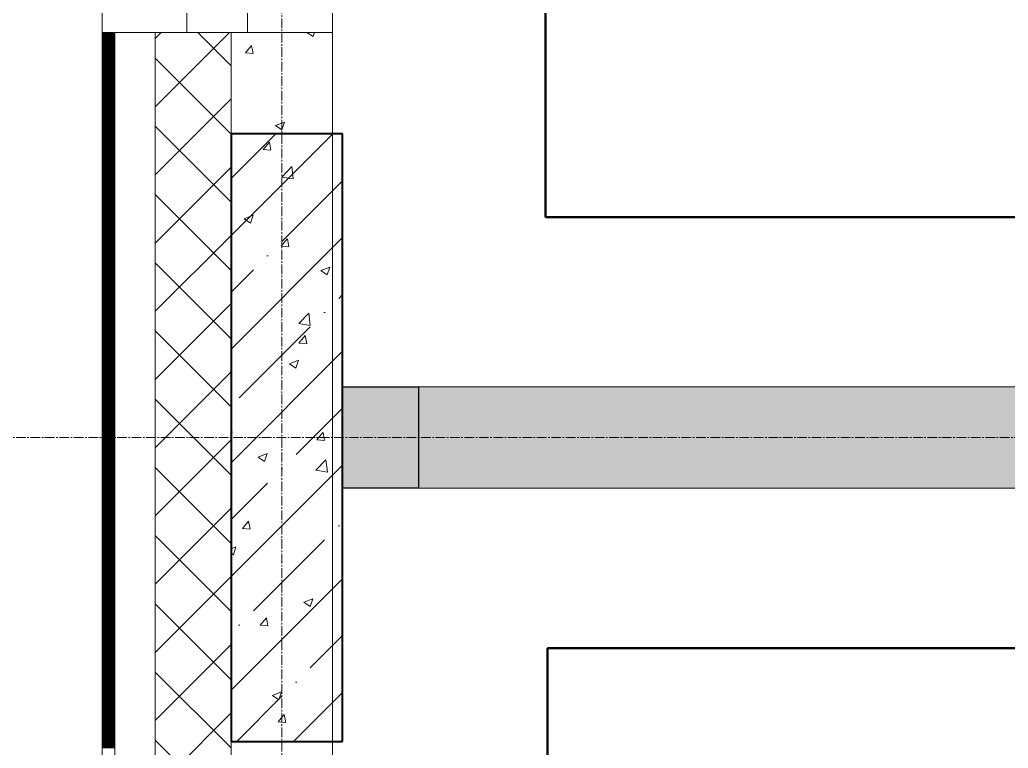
# Model space of a CAD drawing. Header units: millimetres. Extents: x -7155 to 483283, y -227682 to 148426.
# Drawn here: x -518 to 1435, y 44686 to 46125 of the extents above; entities that cross this region are included whole.
import ezdxf

# ---------------------------------------------------------------- set-up
doc = ezdxf.new("R2010")
doc.units = ezdxf.units.MM
doc.linetypes.add('CENTER2', pattern=[28.575, 19.05, -3.175, 3.175, -3.175])
doc.linetypes.add('HIDDEN2', pattern=[4.7625, 3.175, -1.5875])
for name, color, linetype, lineweight in [('A-Wall_Материал_Газоблок_Контур', 250, 'Continuous', 0), ('АР_Колонны', 70, 'Continuous', 30), ('АР_Окна', 4, 'Continuous', 5), ('АР_Стены ЖБ', 7, 'Continuous', 30), ('АР_Стены ПЕНОблок', 52, 'Continuous', 20), ('АР_Тонкая', 254, 'Continuous', 5), ('АР_Утеплитель', 31, 'Continuous', 0), ('АР_Штриховка', 8, 'Continuous', 0)]:
    doc.layers.add(name, color=color, linetype=linetype, lineweight=lineweight)
doc.layers.add('АР_Оси_РД_100', color=7, linetype='Continuous', lineweight=0, true_color=0x525252)
doc.layers.add('РД_Оси_100', color=7, linetype='Continuous', lineweight=0, true_color=0x525252)

# ---------------------------------------------------------------- blocks, each defined once
blk = doc.blocks.new('СОШ_2200_АР_ОСИ_М100_28.05.24')
at = {"layer": 'АР_Оси_РД_100', "linetype": 'CENTER2'}
for p, q in [((0, -6155), (0, 139938.679)), ((29555, 45300), (-5954.958, 45300))]:
    blk.add_line(p, q, dxfattribs=at)

msp = doc.modelspace()

# ---------------------------------------------------------------- hatches: boundary and pattern name
at = {"layer": 'АР_Штриховка', "linetype": 'Continuous', "lineweight": 5, "true_color": 0x000000}
h = msp.add_hatch(dxfattribs=at)
h.set_pattern_fill('ANSI35', color=18, scale=25, style=0)
h.paths.add_polyline_path([(-100, 44700), (120, 44700), (120, 45900), (-100, 45900)], flags=0)
at = {"layer": 'АР_Штриховка', "linetype": 'Continuous', "lineweight": 0, "true_color": 0x000000}
h = msp.add_hatch(dxfattribs=at)
h.set_pattern_fill('AR-CONC', color=18, angle=45, style=0)
h.paths.add_polyline_path([(120, 45400), (120, 45200), (7690, 45200), (7690, 45400)], flags=0)

# ---------------------------------------------------------------- linework, layer by layer
at = {"color": 18, "linetype": 'Continuous', "true_color": 0x000000}
for p, q in [((120, 45200), (120, 45400)), ((120, 45400), (270, 45400)), ((270, 45400), (270, 45200)), ((270, 45200), (120, 45200))]:
    msp.add_line(p, q, dxfattribs=at)
at = {"color": 1, "lineweight": 50}
for points in [[(521, 45735), (7189, 45735), (7189, 63306), (521, 63306)], [(7340, 36400), (525, 36400), (525, 44884), (7340, 44884)]]:
    msp.add_lwpolyline(points, close=True, dxfattribs=at)
at = {"color": 18, "linetype": 'Continuous', "true_color": 0x000000}
msp.add_solid([(120, 45200), (120, 45400), (195, 45300), (270, 45400)], dxfattribs=at)
at = {"layer": 'A-Wall_Материал_Газоблок_Контур', "color": 18, "linetype": 'Continuous', "lineweight": 0, "true_color": 0x000000}
for p, q in [((-355, 49400), (-355, 46100)), ((100, 46100), (100, 49400))]:
    msp.add_line(p, q, dxfattribs=at)
at = {"layer": 'АР_Колонны', "color": 18, "linetype": 'HIDDEN2', "lineweight": 25, "true_color": 0x000000}
for p, q in [((-100, 45900), (120, 45900)), ((-100, 44700), (-100, 45900)), ((120, 45900), (120, 44700)), ((120, 44700), (-100, 44700))]:
    msp.add_line(p, q, dxfattribs=at)
at = {"layer": 'АР_Колонны', "color": 18, "linetype": 'Continuous', "lineweight": 30, "true_color": 0x000000}
for p, q in [((120, 45900), (-100, 45900)), ((-100, 45900), (-100, 44700)), ((120, 44700), (120, 45900)), ((-100, 44700), (120, 44700))]:
    msp.add_line(p, q, dxfattribs=at)
at = {"layer": 'АР_Окна', "color": 18, "linetype": 'Continuous', "lineweight": 5, "true_color": 0x000000}
for p, q in [((-355, 49400), (-355, 46100)), ((100, 49400), (100, 46100))]:
    msp.add_line(p, q, dxfattribs=at)
msp.add_lwpolyline([(-67.5, 46150), (-67.5, 46100), (-187.5, 46100), (-187.5, 46150)], close=True, dxfattribs=at)
at = {"layer": 'АР_Стены ЖБ', "color": 18, "linetype": 'Continuous', "lineweight": 40, "true_color": 0x000000}
for p, q in [((120, 45900), (-100, 45900)), ((-100, 45900), (-100, 44700)), ((120, 44700), (120, 45900)), ((-100, 44700), (120, 44700))]:
    msp.add_line(p, q, dxfattribs=at)
at = {"layer": 'АР_Стены ПЕНОблок', "color": 18, "linetype": 'Continuous', "lineweight": 20, "true_color": 0x000000}
for p, q in [((100, 46100), (-100, 46100)), ((-100, 46100), (-100, 44300)), ((100, 44300), (100, 46100)), ((120, 45400), (120, 45200)), ((7690, 45400), (120, 45400)), ((120, 45200), (7690, 45200))]:
    msp.add_line(p, q, dxfattribs=at)
at = {"layer": 'АР_Тонкая', "color": 18, "linetype": 'Continuous', "lineweight": 5, "true_color": 0x000000}
for p, q in [((-330, 46100), (-355, 46100)), ((-355, 46100), (-355, 44300)), ((-250, 46100), (-330, 46100)), ((-330, 46100), (-330, 44300)), ((-330, 44300), (-330, 46100)), ((-250, 44300), (-250, 46100))]:
    msp.add_line(p, q, dxfattribs=at)
at = {"layer": 'АР_Утеплитель', "color": 18, "linetype": 'Continuous', "lineweight": 0, "true_color": 0x000000}
for p, q in [((-100, 46100), (-250, 46100)), ((-250, 46100), (-250, 44300)), ((-100, 44300), (-100, 46100))]:
    msp.add_line(p, q, dxfattribs=at)
at = {"layer": 'АР_Штриховка', "color": 18, "linetype": 'Continuous', "lineweight": 0, "true_color": 0x000000}
for p, q in [((-355, 46099), (-330, 46099)), ((-355, 46098), (-330, 46098)), ((-355, 46097), (-330, 46097)), ((-355, 46096), (-330, 46096)), ((-355, 46095), (-330, 46095)), ((-355, 46094), (-330, 46094)), ((-355, 46093), (-330, 46093)), ((-250, 46088.1), (-238.1, 46100)), ((-250, 45953.4), (-103.4, 46100)), ((-100, 46034), (-166, 46100)), ((49.7, 46100), (61.7, 46091.9)), ((61.7, 46091.9), (64.4, 46100)), ((-355, 46092), (-330, 46092)), ((-355, 46091), (-330, 46091)), ((-355, 46090), (-330, 46090)), ((-355, 46089), (-330, 46089)), ((-355, 46088), (-330, 46088)), ((-355, 46087), (-330, 46087)), ((-355, 46086), (-330, 46086)), ((-355, 46085), (-330, 46085)), ((-355, 46084), (-330, 46084)), ((-355, 46083), (-330, 46083)), ((-355, 46082), (-330, 46082)), ((-355, 46081), (-330, 46081)), ((-355, 46080), (-330, 46080)), ((-355, 46079), (-330, 46079)), ((-355, 46078), (-330, 46078)), ((-355, 46077), (-330, 46077)), ((-355, 46076), (-330, 46076)), ((-355, 46075), (-330, 46075)), ((-355, 46074), (-330, 46074)), ((-355, 46073), (-330, 46073)), ((-72, 46059.8), (-59.7, 46074.4)), ((-56.7, 46058.5), (-59.6, 46074.4)), ((-355, 46072), (-330, 46072)), ((-355, 46071), (-330, 46071)), ((-355, 46070), (-330, 46070)), ((-355, 46069), (-330, 46069)), ((-355, 46068), (-330, 46068)), ((-355, 46067), (-330, 46067)), ((-355, 46066), (-330, 46066)), ((-355, 46065), (-330, 46065)), ((-355, 46064), (-330, 46064)), ((-355, 46063), (-330, 46063)), ((-355, 46062), (-330, 46062)), ((-355, 46061), (-330, 46061)), ((-355, 46060), (-330, 46060)), ((-355, 46059), (-330, 46059)), ((-355, 46058), (-330, 46058)), ((-355, 46057), (-330, 46057)), ((-355, 46056), (-330, 46056)), ((-355, 46055), (-330, 46055)), ((-355, 46054), (-330, 46054)), ((-72, 46059.8), (-56.8, 46058.5)), ((-355, 46053), (-330, 46053)), ((-355, 46052), (-330, 46052)), ((-355, 46051), (-330, 46051)), ((-355, 46050), (-330, 46050)), ((-355, 46049), (-330, 46049)), ((-355, 46048), (-330, 46048)), ((-355, 46047), (-330, 46047)), ((-355, 46046), (-330, 46046)), ((-355, 46045), (-330, 46045)), ((-355, 46044), (-330, 46044)), ((-355, 46043), (-330, 46043)), ((-355, 46042), (-330, 46042)), ((-355, 46041), (-330, 46041)), ((-355, 46040), (-330, 46040)), ((-355, 46039), (-330, 46039)), ((-355, 46038), (-330, 46038)), ((-355, 46037), (-330, 46037)), ((-355, 46036), (-330, 46036)), ((-355, 46035), (-330, 46035)), ((-355, 46034), (-330, 46034)), ((-100, 45899.3), (-250, 46049.3)), ((-355, 46033), (-330, 46033)), ((-355, 46032), (-330, 46032)), ((-355, 46031), (-330, 46031)), ((-355, 46030), (-330, 46030)), ((-355, 46029), (-330, 46029)), ((-355, 46028), (-330, 46028)), ((-355, 46027), (-330, 46027)), ((-355, 46026), (-330, 46026)), ((-355, 46025), (-330, 46025)), ((-355, 46024), (-330, 46024)), ((-355, 46023), (-330, 46023)), ((-355, 46022), (-330, 46022)), ((-355, 46021), (-330, 46021)), ((-355, 46020), (-330, 46020)), ((-355, 46019), (-330, 46019)), ((-355, 46018), (-330, 46018)), ((-355, 46017), (-330, 46017)), ((-355, 46016), (-330, 46016)), ((-355, 46015), (-330, 46015)), ((-355, 46014), (-330, 46014)), ((-355, 46013), (-330, 46013)), ((-355, 46012), (-330, 46012)), ((-355, 46011), (-330, 46011)), ((-355, 46010), (-330, 46010)), ((-355, 46009), (-330, 46009)), ((-355, 46008), (-330, 46008)), ((-355, 46007), (-330, 46007)), ((-355, 46006), (-330, 46006)), ((-355, 46005), (-330, 46005)), ((-355, 46004), (-330, 46004)), ((-355, 46003), (-330, 46003)), ((-355, 46002), (-330, 46002)), ((-355, 46001), (-330, 46001)), ((-355, 46000), (-330, 46000)), ((-355, 45999), (-330, 45999)), ((-355, 45998), (-330, 45998)), ((-355, 45997), (-330, 45997)), ((-355, 45996), (-330, 45996)), ((-355, 45995), (-330, 45995)), ((-355, 45994), (-330, 45994)), ((-355, 45993), (-330, 45993)), ((-355, 45992), (-330, 45992)), ((-355, 45991), (-330, 45991)), ((-355, 45990), (-330, 45990)), ((-355, 45989), (-330, 45989)), ((-355, 45988), (-330, 45988)), ((-355, 45987), (-330, 45987)), ((-355, 45986), (-330, 45986)), ((-355, 45985), (-330, 45985)), ((-355, 45984), (-330, 45984)), ((-355, 45983), (-330, 45983)), ((-355, 45982), (-330, 45982)), ((-355, 45981), (-330, 45981)), ((-355, 45980), (-330, 45980)), ((-355, 45979), (-330, 45979)), ((-355, 45978), (-330, 45978)), ((-355, 45977), (-330, 45977)), ((-355, 45976), (-330, 45976)), ((-355, 45975), (-330, 45975)), ((-355, 45974), (-330, 45974)), ((-355, 45973), (-330, 45973)), ((-355, 45972), (-330, 45972)), ((-355, 45971), (-330, 45971)), ((-355, 45970), (-330, 45970)), ((-355, 45969), (-330, 45969)), ((-355, 45968), (-330, 45968)), ((-355, 45967), (-330, 45967)), ((-355, 45966), (-330, 45966)), ((-355, 45965), (-330, 45965)), ((-355, 45964), (-330, 45964)), ((-355, 45963), (-330, 45963)), ((-355, 45962), (-330, 45962)), ((-355, 45961), (-330, 45961)), ((-355, 45960), (-330, 45960)), ((-355, 45959), (-330, 45959)), ((-355, 45958), (-330, 45958)), ((-355, 45957), (-330, 45957)), ((-355, 45956), (-330, 45956)), ((-250, 45818.7), (-100, 45968.7)), ((-355, 45955), (-330, 45955)), ((-355, 45954), (-330, 45954)), ((-355, 45953), (-330, 45953)), ((-355, 45952), (-330, 45952)), ((-355, 45951), (-330, 45951)), ((-355, 45950), (-330, 45950)), ((-355, 45949), (-330, 45949)), ((-355, 45948), (-330, 45948)), ((-355, 45947), (-330, 45947)), ((-355, 45946), (-330, 45946)), ((-355, 45945), (-330, 45945)), ((-355, 45944), (-330, 45944)), ((-355, 45943), (-330, 45943)), ((-355, 45942), (-330, 45942)), ((-355, 45941), (-330, 45941)), ((-355, 45940), (-330, 45940)), ((-355, 45939), (-330, 45939)), ((-355, 45938), (-330, 45938)), ((-355, 45937), (-330, 45937)), ((-355, 45936), (-330, 45936)), ((-355, 45935), (-330, 45935)), ((-355, 45934), (-330, 45934)), ((-355, 45933), (-330, 45933)), ((-355, 45932), (-330, 45932)), ((-355, 45931), (-330, 45931)), ((-355, 45930), (-330, 45930)), ((-355, 45929), (-330, 45929)), ((-355, 45928), (-330, 45928)), ((-355, 45927), (-330, 45927)), ((-355, 45926), (-330, 45926)), ((-355, 45925), (-330, 45925)), ((-355, 45924), (-330, 45924)), ((-355, 45923), (-330, 45923)), ((-355, 45922), (-330, 45922)), ((-355, 45921), (-330, 45921)), ((-355, 45920), (-330, 45920)), ((-355, 45919), (-330, 45919)), ((-355, 45918), (-330, 45918)), ((-355, 45917), (-330, 45917)), ((-12.8, 45916.3), (5, 45923.1)), ((-0.1, 45907.7), (5, 45923.1)), ((-355, 45916), (-330, 45916)), ((-355, 45915), (-330, 45915)), ((-355, 45914), (-330, 45914)), ((-355, 45913), (-330, 45913)), ((-355, 45912), (-330, 45912)), ((-355, 45911), (-330, 45911)), ((-355, 45910), (-330, 45910)), ((-355, 45909), (-330, 45909)), ((-355, 45908), (-330, 45908)), ((-355, 45907), (-330, 45907)), ((-355, 45906), (-330, 45906)), ((-355, 45905), (-330, 45905)), ((-355, 45904), (-330, 45904)), ((-355, 45903), (-330, 45903)), ((-355, 45902), (-330, 45902)), ((-355, 45901), (-330, 45901)), ((-355, 45900), (-330, 45900)), ((-355, 45899), (-330, 45899)), ((-355, 45898), (-330, 45898)), ((-100, 45764.6), (-250, 45914.6)), ((-12.8, 45916.3), (-0.1, 45907.7)), ((-355, 45897), (-330, 45897)), ((-355, 45896), (-330, 45896)), ((-355, 45895), (-330, 45895)), ((-355, 45894), (-330, 45894)), ((-355, 45893), (-330, 45893)), ((-355, 45892), (-330, 45892)), ((-355, 45891), (-330, 45891)), ((-355, 45890), (-330, 45890)), ((-355, 45889), (-330, 45889)), ((-355, 45888), (-330, 45888)), ((-355, 45887), (-330, 45887)), ((-355, 45886), (-330, 45886)), ((-355, 45885), (-330, 45885)), ((-355, 45884), (-330, 45884)), ((-355, 45883), (-330, 45883)), ((-355, 45882), (-330, 45882)), ((-355, 45881), (-330, 45881)), ((-355, 45880), (-330, 45880)), ((-355, 45879), (-330, 45879)), ((-355, 45878), (-330, 45878)), ((-36.7, 45868.7), (-24.5, 45883.3)), ((-21.4, 45867.4), (-24.4, 45883.3)), ((-355, 45877), (-330, 45877)), ((-355, 45876), (-330, 45876)), ((-355, 45875), (-330, 45875)), ((-355, 45874), (-330, 45874)), ((-355, 45873), (-330, 45873)), ((-355, 45872), (-330, 45872)), ((-355, 45871), (-330, 45871)), ((-355, 45870), (-330, 45870)), ((-355, 45869), (-330, 45869)), ((-355, 45868), (-330, 45868)), ((-355, 45867), (-330, 45867)), ((-355, 45866), (-330, 45866)), ((-355, 45865), (-330, 45865)), ((-355, 45864), (-330, 45864)), ((-355, 45863), (-330, 45863)), ((-355, 45862), (-330, 45862)), ((-355, 45861), (-330, 45861)), ((-355, 45860), (-330, 45860)), ((-355, 45859), (-330, 45859)), ((-36.7, 45868.7), (-21.5, 45867.4)), ((-355, 45858), (-330, 45858)), ((-355, 45857), (-330, 45857)), ((-355, 45856), (-330, 45856)), ((-355, 45855), (-330, 45855)), ((-355, 45854), (-330, 45854)), ((-355, 45853), (-330, 45853)), ((-355, 45852), (-330, 45852)), ((-355, 45851), (-330, 45851)), ((-355, 45850), (-330, 45850)), ((-355, 45849), (-330, 45849)), ((-355, 45848), (-330, 45848)), ((-355, 45847), (-330, 45847)), ((-355, 45846), (-330, 45846)), ((-355, 45845), (-330, 45845)), ((-355, 45844), (-330, 45844)), ((-355, 45843), (-330, 45843)), ((-355, 45842), (-330, 45842)), ((-355, 45841), (-330, 45841)), ((-355, 45840), (-330, 45840)), ((-355, 45839), (-330, 45839)), ((-355, 45838), (-330, 45838)), ((-355, 45837), (-330, 45837)), ((-355, 45836), (-330, 45836)), ((-355, 45835), (-330, 45835)), ((-355, 45834), (-330, 45834)), ((-355, 45833), (-330, 45833)), ((-355, 45832), (-330, 45832)), ((-355, 45831), (-330, 45831)), ((-355, 45830), (-330, 45830)), ((-355, 45829), (-330, 45829)), ((-355, 45828), (-330, 45828)), ((-355, 45827), (-330, 45827)), ((-355, 45826), (-330, 45826)), ((-355, 45825), (-330, 45825)), ((-355, 45824), (-330, 45824)), ((-355, 45823), (-330, 45823)), ((-355, 45822), (-330, 45822)), ((-355, 45821), (-330, 45821)), ((-355, 45820), (-330, 45820)), ((-355, 45819), (-330, 45819)), ((-250, 45684), (-100, 45834)), ((-0.1, 45814.4), (19.7, 45835)), ((22.5, 45810.9), (19.7, 45835)), ((-355, 45818), (-330, 45818)), ((-355, 45817), (-330, 45817)), ((-355, 45816), (-330, 45816)), ((-355, 45815), (-330, 45815)), ((-355, 45814), (-330, 45814)), ((-355, 45813), (-330, 45813)), ((-355, 45812), (-330, 45812)), ((-355, 45811), (-330, 45811)), ((-355, 45810), (-330, 45810)), ((-355, 45809), (-330, 45809)), ((-355, 45808), (-330, 45808)), ((-355, 45807), (-330, 45807)), ((-355, 45806), (-330, 45806)), ((-355, 45805), (-330, 45805)), ((-355, 45804), (-330, 45804)), ((-355, 45803), (-330, 45803)), ((-355, 45802), (-330, 45802)), ((-355, 45801), (-330, 45801)), ((-355, 45800), (-330, 45800)), ((-0.1, 45814.3), (22.5, 45810.8)), ((-355, 45799), (-330, 45799)), ((-355, 45798), (-330, 45798)), ((-355, 45797), (-330, 45797)), ((-355, 45796), (-330, 45796)), ((-355, 45795), (-330, 45795)), ((-355, 45794), (-330, 45794)), ((-355, 45793), (-330, 45793)), ((-355, 45792), (-330, 45792)), ((-355, 45791), (-330, 45791)), ((-355, 45790), (-330, 45790)), ((-355, 45789), (-330, 45789)), ((-355, 45788), (-330, 45788)), ((-355, 45787), (-330, 45787)), ((-355, 45786), (-330, 45786)), ((-355, 45785), (-330, 45785)), ((-355, 45784), (-330, 45784)), ((-355, 45783), (-330, 45783)), ((-355, 45782), (-330, 45782)), ((-355, 45781), (-330, 45781)), ((-355, 45780), (-330, 45780)), ((-355, 45779), (-330, 45779)), ((-355, 45778), (-330, 45778)), ((-355, 45777), (-330, 45777)), ((-355, 45776), (-330, 45776)), ((-355, 45775), (-330, 45775)), ((-355, 45774), (-330, 45774)), ((-355, 45773), (-330, 45773)), ((-355, 45772), (-330, 45772)), ((-355, 45771), (-330, 45771)), ((-355, 45770), (-330, 45770)), ((-355, 45769), (-330, 45769)), ((-355, 45768), (-330, 45768)), ((-355, 45767), (-330, 45767)), ((-355, 45766), (-330, 45766)), ((-355, 45765), (-330, 45765)), ((-355, 45764), (-330, 45764)), ((-355, 45763), (-330, 45763)), ((-355, 45762), (-330, 45762)), ((-355, 45761), (-330, 45761)), ((-100, 45629.9), (-250, 45779.9)), ((-355, 45760), (-330, 45760)), ((-355, 45759), (-330, 45759)), ((-355, 45758), (-330, 45758)), ((-355, 45757), (-330, 45757)), ((-355, 45756), (-330, 45756)), ((-355, 45755), (-330, 45755)), ((-355, 45754), (-330, 45754)), ((-355, 45753), (-330, 45753)), ((-355, 45752), (-330, 45752)), ((-355, 45751), (-330, 45751)), ((-355, 45750), (-330, 45750)), ((-355, 45749), (-330, 45749)), ((-355, 45748), (-330, 45748)), ((-355, 45747), (-330, 45747)), ((-355, 45746), (-330, 45746)), ((-355, 45745), (-330, 45745)), ((-355, 45744), (-330, 45744)), ((-355, 45743), (-330, 45743)), ((-355, 45742), (-330, 45742)), ((-355, 45741), (-330, 45741)), ((-355, 45740), (-330, 45740)), ((-355, 45739), (-330, 45739)), ((-355, 45738), (-330, 45738)), ((-355, 45737), (-330, 45737)), ((-355, 45736), (-330, 45736)), ((-355, 45735), (-330, 45735)), ((-355, 45734), (-330, 45734)), ((-355, 45733), (-330, 45733)), ((-355, 45732), (-330, 45732)), ((-355, 45731), (-330, 45731)), ((-355, 45730), (-330, 45730)), ((-355, 45729), (-330, 45729)), ((-355, 45728), (-330, 45728)), ((-355, 45727), (-330, 45727)), ((-355, 45726), (-330, 45726)), ((-355, 45725), (-330, 45725)), ((-355, 45724), (-330, 45724)), ((-355, 45723), (-330, 45723)), ((-355, 45722), (-330, 45722)), ((-74.6, 45732.1), (-56.8, 45738.9)), ((-74.6, 45732.1), (-62, 45723.6)), ((-61.9, 45723.6), (-56.8, 45738.9)), ((-355, 45721), (-330, 45721)), ((-355, 45720), (-330, 45720)), ((-355, 45719), (-330, 45719)), ((-355, 45718), (-330, 45718)), ((-355, 45717), (-330, 45717)), ((-355, 45716), (-330, 45716)), ((-355, 45715), (-330, 45715)), ((-355, 45714), (-330, 45714)), ((-355, 45713), (-330, 45713)), ((-355, 45712), (-330, 45712)), ((-355, 45711), (-330, 45711)), ((-355, 45710), (-330, 45710)), ((-355, 45709), (-330, 45709)), ((-355, 45708), (-330, 45708)), ((-355, 45707), (-330, 45707)), ((-355, 45706), (-330, 45706)), ((-355, 45705), (-330, 45705)), ((-355, 45704), (-330, 45704)), ((-355, 45703), (-330, 45703)), ((-355, 45702), (-330, 45702)), ((-355, 45701), (-330, 45701)), ((-355, 45700), (-330, 45700)), ((-355, 45699), (-330, 45699)), ((-355, 45698), (-330, 45698)), ((-355, 45697), (-330, 45697)), ((-355, 45696), (-330, 45696)), ((-355, 45695), (-330, 45695)), ((-355, 45694), (-330, 45694)), ((-355, 45693), (-330, 45693)), ((-355, 45692), (-330, 45692)), ((-355, 45691), (-330, 45691)), ((-355, 45690), (-330, 45690)), ((-355, 45689), (-330, 45689)), ((-355, 45688), (-330, 45688)), ((-355, 45687), (-330, 45687)), ((-355, 45686), (-330, 45686)), ((-355, 45685), (-330, 45685)), ((-355, 45684), (-330, 45684)), ((-355, 45683), (-330, 45683)), ((-250, 45549.3), (-100, 45699.3)), ((-1.5, 45677.7), (10.8, 45692.3)), ((13.8, 45676.4), (10.9, 45692.3)), ((-355, 45682), (-330, 45682)), ((-355, 45681), (-330, 45681)), ((-355, 45680), (-330, 45680)), ((-355, 45679), (-330, 45679)), ((-355, 45678), (-330, 45678)), ((-355, 45677), (-330, 45677)), ((-355, 45676), (-330, 45676)), ((-355, 45675), (-330, 45675)), ((-355, 45674), (-330, 45674)), ((-355, 45673), (-330, 45673)), ((-355, 45672), (-330, 45672)), ((-355, 45671), (-330, 45671)), ((-355, 45670), (-330, 45670)), ((-355, 45669), (-330, 45669)), ((-355, 45668), (-330, 45668)), ((-355, 45667), (-330, 45667)), ((-355, 45666), (-330, 45666)), ((-355, 45665), (-330, 45665)), ((-355, 45664), (-330, 45664)), ((-355, 45663), (-330, 45663)), ((-1.5, 45677.7), (13.7, 45676.3)), ((-355, 45662), (-330, 45662)), ((-355, 45661), (-330, 45661)), ((-355, 45660), (-330, 45660)), ((-355, 45659), (-330, 45659)), ((-355, 45658), (-330, 45658)), ((-355, 45657), (-330, 45657)), ((-355, 45656), (-330, 45656)), ((-355, 45655), (-330, 45655)), ((-355, 45654), (-330, 45654)), ((-355, 45653), (-330, 45653)), ((-355, 45652), (-330, 45652)), ((-355, 45651), (-330, 45651)), ((-355, 45650), (-330, 45650)), ((-355, 45649), (-330, 45649)), ((-355, 45648), (-330, 45648)), ((-355, 45647), (-330, 45647)), ((-355, 45646), (-330, 45646)), ((-355, 45645), (-330, 45645)), ((-355, 45644), (-330, 45644)), ((-100, 45495.2), (-250, 45645.2)), ((-355, 45643), (-330, 45643)), ((-355, 45642), (-330, 45642)), ((-355, 45641), (-330, 45641)), ((-355, 45640), (-330, 45640)), ((-355, 45639), (-330, 45639)), ((-355, 45638), (-330, 45638)), ((-355, 45637), (-330, 45637)), ((-355, 45636), (-330, 45636)), ((-355, 45635), (-330, 45635)), ((-355, 45634), (-330, 45634)), ((-355, 45633), (-330, 45633)), ((-355, 45632), (-330, 45632)), ((-355, 45631), (-330, 45631)), ((-355, 45630), (-330, 45630)), ((-355, 45629), (-330, 45629)), ((-355, 45628), (-330, 45628)), ((-355, 45627), (-330, 45627)), ((-355, 45626), (-330, 45626)), ((-355, 45625), (-330, 45625)), ((-355, 45624), (-330, 45624)), ((77, 45629.8), (94.8, 45636.7)), ((77, 45629.8), (89.7, 45621.3)), ((89.7, 45621.3), (94.8, 45636.6)), ((-355, 45623), (-330, 45623)), ((-355, 45622), (-330, 45622)), ((-355, 45621), (-330, 45621)), ((-355, 45620), (-330, 45620)), ((-355, 45619), (-330, 45619)), ((-355, 45618), (-330, 45618)), ((-355, 45617), (-330, 45617)), ((-355, 45616), (-330, 45616)), ((-355, 45615), (-330, 45615)), ((-355, 45614), (-330, 45614)), ((-355, 45613), (-330, 45613)), ((-355, 45612), (-330, 45612)), ((-355, 45611), (-330, 45611)), ((-355, 45610), (-330, 45610)), ((-355, 45609), (-330, 45609)), ((-355, 45608), (-330, 45608)), ((-355, 45607), (-330, 45607)), ((-355, 45606), (-330, 45606)), ((-355, 45605), (-330, 45605)), ((-355, 45604), (-330, 45604)), ((-355, 45603), (-330, 45603)), ((-355, 45602), (-330, 45602)), ((-355, 45601), (-330, 45601)), ((-355, 45600), (-330, 45600)), ((-355, 45599), (-330, 45599)), ((-355, 45598), (-330, 45598)), ((-355, 45597), (-330, 45597)), ((-355, 45596), (-330, 45596)), ((-355, 45595), (-330, 45595)), ((-355, 45594), (-330, 45594)), ((-355, 45593), (-330, 45593)), ((-355, 45592), (-330, 45592)), ((-355, 45591), (-330, 45591)), ((-355, 45590), (-330, 45590)), ((-355, 45589), (-330, 45589)), ((-355, 45588), (-330, 45588)), ((-355, 45587), (-330, 45587)), ((-355, 45586), (-330, 45586)), ((-355, 45585), (-330, 45585)), ((-355, 45584), (-330, 45584)), ((-355, 45583), (-330, 45583)), ((-355, 45582), (-330, 45582)), ((-355, 45581), (-330, 45581)), ((-355, 45580), (-330, 45580)), ((-355, 45579), (-330, 45579)), ((-355, 45578), (-330, 45578)), ((-355, 45577), (-330, 45577)), ((-355, 45576), (-330, 45576)), ((-355, 45575), (-330, 45575)), ((-355, 45574), (-330, 45574)), ((-355, 45573), (-330, 45573)), ((-355, 45572), (-330, 45572)), ((-355, 45571), (-330, 45571)), ((-355, 45570), (-330, 45570)), ((-355, 45569), (-330, 45569)), ((-355, 45568), (-330, 45568)), ((-355, 45567), (-330, 45567)), ((-355, 45566), (-330, 45566)), ((-355, 45565), (-330, 45565)), ((-355, 45564), (-330, 45564)), ((-355, 45563), (-330, 45563)), ((-355, 45562), (-330, 45562)), ((-355, 45561), (-330, 45561)), ((-355, 45560), (-330, 45560)), ((-355, 45559), (-330, 45559)), ((-355, 45558), (-330, 45558)), ((-355, 45557), (-330, 45557)), ((-355, 45556), (-330, 45556)), ((-355, 45555), (-330, 45555)), ((-355, 45554), (-330, 45554)), ((-355, 45553), (-330, 45553)), ((-355, 45552), (-330, 45552)), ((-355, 45551), (-330, 45551)), ((-355, 45550), (-330, 45550)), ((-355, 45549), (-330, 45549)), ((-355, 45548), (-330, 45548)), ((-355, 45547), (-330, 45547)), ((-355, 45546), (-330, 45546)), ((-250, 45414.6), (-100, 45564.6)), ((-355, 45545), (-330, 45545)), ((-355, 45544), (-330, 45544)), ((-355, 45543), (-330, 45543)), ((-355, 45542), (-330, 45542)), ((-355, 45541), (-330, 45541)), ((-355, 45540), (-330, 45540)), ((-355, 45539), (-330, 45539)), ((-355, 45538), (-330, 45538)), ((-355, 45537), (-330, 45537)), ((-355, 45536), (-330, 45536)), ((-355, 45535), (-330, 45535)), ((-355, 45534), (-330, 45534)), ((-355, 45533), (-330, 45533)), ((-355, 45532), (-330, 45532)), ((-355, 45531), (-330, 45531)), ((-355, 45530), (-330, 45530)), ((-355, 45529), (-330, 45529)), ((-355, 45528), (-330, 45528)), ((-355, 45527), (-330, 45527)), ((33.6, 45524.9), (53.4, 45545.5)), ((56.2, 45521.4), (53.4, 45545.5)), ((-355, 45526), (-330, 45526)), ((-355, 45525), (-330, 45525)), ((-355, 45524), (-330, 45524)), ((-355, 45523), (-330, 45523)), ((-355, 45522), (-330, 45522)), ((-355, 45521), (-330, 45521)), ((-355, 45520), (-330, 45520)), ((-355, 45519), (-330, 45519)), ((-355, 45518), (-330, 45518)), ((-355, 45517), (-330, 45517)), ((-355, 45516), (-330, 45516)), ((-355, 45515), (-330, 45515)), ((-355, 45514), (-330, 45514)), ((-355, 45513), (-330, 45513)), ((-355, 45512), (-330, 45512)), ((-355, 45511), (-330, 45511)), ((-355, 45510), (-330, 45510)), ((-355, 45509), (-330, 45509)), ((-355, 45508), (-330, 45508)), ((-355, 45507), (-330, 45507)), ((-100, 45360.5), (-250, 45510.5)), ((33.6, 45524.9), (56.2, 45521.4)), ((-355, 45506), (-330, 45506)), ((-355, 45505), (-330, 45505)), ((-355, 45504), (-330, 45504)), ((-355, 45503), (-330, 45503)), ((-355, 45502), (-330, 45502)), ((-355, 45501), (-330, 45501)), ((-355, 45500), (-330, 45500)), ((-355, 45499), (-330, 45499)), ((-355, 45498), (-330, 45498)), ((-355, 45497), (-330, 45497)), ((-355, 45496), (-330, 45496)), ((-355, 45495), (-330, 45495)), ((-355, 45494), (-330, 45494)), ((-355, 45493), (-330, 45493)), ((-355, 45492), (-330, 45492)), ((-355, 45491), (-330, 45491)), ((-355, 45490), (-330, 45490)), ((-355, 45489), (-330, 45489)), ((-355, 45488), (-330, 45488)), ((33.8, 45486.6), (46, 45501.2)), ((49.1, 45485.3), (46.1, 45501.2)), ((-355, 45487), (-330, 45487)), ((-355, 45486), (-330, 45486)), ((-355, 45485), (-330, 45485)), ((-355, 45484), (-330, 45484)), ((-355, 45483), (-330, 45483)), ((-355, 45482), (-330, 45482)), ((-355, 45481), (-330, 45481)), ((-355, 45480), (-330, 45480)), ((-355, 45479), (-330, 45479)), ((-355, 45478), (-330, 45478)), ((-355, 45477), (-330, 45477)), ((-355, 45476), (-330, 45476)), ((-355, 45475), (-330, 45475)), ((-355, 45474), (-330, 45474)), ((-355, 45473), (-330, 45473)), ((-355, 45472), (-330, 45472)), ((-355, 45471), (-330, 45471)), ((-355, 45470), (-330, 45470)), ((-355, 45469), (-330, 45469)), ((-355, 45468), (-330, 45468)), ((33.8, 45486.6), (49, 45485.3)), ((-355, 45467), (-330, 45467)), ((-355, 45466), (-330, 45466)), ((-355, 45465), (-330, 45465)), ((-355, 45464), (-330, 45464)), ((-355, 45463), (-330, 45463)), ((-355, 45462), (-330, 45462)), ((-355, 45461), (-330, 45461)), ((-355, 45460), (-330, 45460)), ((-355, 45459), (-330, 45459)), ((-355, 45458), (-330, 45458)), ((-355, 45457), (-330, 45457)), ((-355, 45456), (-330, 45456)), ((-355, 45455), (-330, 45455)), ((-355, 45454), (-330, 45454)), ((-355, 45453), (-330, 45453)), ((-355, 45452), (-330, 45452)), ((-355, 45451), (-330, 45451)), ((-355, 45450), (-330, 45450)), ((-355, 45449), (-330, 45449)), ((15.2, 45445.7), (33, 45452.5)), ((27.9, 45437.1), (33, 45452.5)), ((-355, 45448), (-330, 45448)), ((-355, 45447), (-330, 45447)), ((-355, 45446), (-330, 45446)), ((-355, 45445), (-330, 45445)), ((-355, 45444), (-330, 45444)), ((-355, 45443), (-330, 45443)), ((-355, 45442), (-330, 45442)), ((-355, 45441), (-330, 45441)), ((-355, 45440), (-330, 45440)), ((-355, 45439), (-330, 45439)), ((-355, 45438), (-330, 45438)), ((-355, 45437), (-330, 45437)), ((-355, 45436), (-330, 45436)), ((-355, 45435), (-330, 45435)), ((-355, 45434), (-330, 45434)), ((-355, 45433), (-330, 45433)), ((-355, 45432), (-330, 45432)), ((-355, 45431), (-330, 45431)), ((-355, 45430), (-330, 45430)), ((-355, 45429), (-330, 45429)), ((-250, 45279.9), (-100, 45429.9)), ((15.2, 45445.6), (27.9, 45437.1)), ((-355, 45428), (-330, 45428)), ((-355, 45427), (-330, 45427)), ((-355, 45426), (-330, 45426)), ((-355, 45425), (-330, 45425)), ((-355, 45424), (-330, 45424)), ((-355, 45423), (-330, 45423)), ((-355, 45422), (-330, 45422)), ((-355, 45421), (-330, 45421)), ((-355, 45420), (-330, 45420)), ((-355, 45419), (-330, 45419)), ((-355, 45418), (-330, 45418)), ((-355, 45417), (-330, 45417)), ((-355, 45416), (-330, 45416)), ((-355, 45415), (-330, 45415)), ((-355, 45414), (-330, 45414)), ((-355, 45413), (-330, 45413)), ((-355, 45412), (-330, 45412)), ((-355, 45411), (-330, 45411)), ((-355, 45410), (-330, 45410)), ((-355, 45409), (-330, 45409)), ((-355, 45408), (-330, 45408)), ((-355, 45407), (-330, 45407)), ((-355, 45406), (-330, 45406)), ((-355, 45405), (-330, 45405)), ((-355, 45404), (-330, 45404)), ((-355, 45403), (-330, 45403)), ((-355, 45402), (-330, 45402)), ((-355, 45401), (-330, 45401)), ((-355, 45400), (-330, 45400)), ((-355, 45399), (-330, 45399)), ((-355, 45398), (-330, 45398)), ((-355, 45397), (-330, 45397)), ((-355, 45396), (-330, 45396)), ((-355, 45395), (-330, 45395)), ((-355, 45394), (-330, 45394)), ((-355, 45393), (-330, 45393)), ((-355, 45392), (-330, 45392)), ((-355, 45391), (-330, 45391)), ((-355, 45390), (-330, 45390)), ((-355, 45389), (-330, 45389)), ((-355, 45388), (-330, 45388)), ((-355, 45387), (-330, 45387)), ((-355, 45386), (-330, 45386)), ((-355, 45385), (-330, 45385)), ((-355, 45384), (-330, 45384)), ((-355, 45383), (-330, 45383)), ((-355, 45382), (-330, 45382)), ((-355, 45381), (-330, 45381)), ((-355, 45380), (-330, 45380)), ((-355, 45379), (-330, 45379)), ((-355, 45378), (-330, 45378)), ((-355, 45377), (-330, 45377)), ((-355, 45376), (-330, 45376)), ((-355, 45375), (-330, 45375)), ((-355, 45374), (-330, 45374)), ((-355, 45373), (-330, 45373)), ((-355, 45372), (-330, 45372)), ((-355, 45371), (-330, 45371)), ((-355, 45370), (-330, 45370)), ((-100, 45225.8), (-250, 45375.8)), ((-355, 45369), (-330, 45369)), ((-355, 45368), (-330, 45368)), ((-355, 45367), (-330, 45367)), ((-355, 45366), (-330, 45366)), ((-355, 45365), (-330, 45365)), ((-355, 45364), (-330, 45364)), ((-355, 45363), (-330, 45363)), ((-355, 45362), (-330, 45362)), ((-355, 45361), (-330, 45361)), ((-355, 45360), (-330, 45360)), ((-355, 45359), (-330, 45359)), ((-355, 45358), (-330, 45358)), ((-355, 45357), (-330, 45357)), ((-355, 45356), (-330, 45356)), ((-355, 45355), (-330, 45355)), ((-355, 45354), (-330, 45354)), ((-355, 45353), (-330, 45353)), ((-355, 45352), (-330, 45352)), ((-355, 45351), (-330, 45351)), ((-355, 45350), (-330, 45350)), ((-355, 45349), (-330, 45349)), ((-355, 45348), (-330, 45348)), ((-355, 45347), (-330, 45347)), ((-355, 45346), (-330, 45346)), ((-355, 45345), (-330, 45345)), ((-355, 45344), (-330, 45344)), ((-355, 45343), (-330, 45343)), ((-355, 45342), (-330, 45342)), ((-355, 45341), (-330, 45341)), ((-355, 45340), (-330, 45340)), ((-355, 45339), (-330, 45339)), ((-355, 45338), (-330, 45338)), ((-355, 45337), (-330, 45337)), ((-355, 45336), (-330, 45336)), ((-355, 45335), (-330, 45335)), ((-355, 45334), (-330, 45334)), ((-355, 45333), (-330, 45333)), ((-355, 45332), (-330, 45332)), ((-355, 45331), (-330, 45331)), ((-355, 45330), (-330, 45330)), ((-355, 45329), (-330, 45329)), ((-355, 45328), (-330, 45328)), ((-355, 45327), (-330, 45327)), ((-355, 45326), (-330, 45326)), ((-355, 45325), (-330, 45325)), ((-355, 45324), (-330, 45324)), ((-355, 45323), (-330, 45323)), ((-355, 45322), (-330, 45322)), ((-355, 45321), (-330, 45321)), ((-355, 45320), (-330, 45320)), ((-355, 45319), (-330, 45319)), ((-355, 45318), (-330, 45318)), ((-355, 45317), (-330, 45317)), ((-355, 45316), (-330, 45316)), ((-355, 45315), (-330, 45315)), ((-355, 45314), (-330, 45314)), ((-355, 45313), (-330, 45313)), ((-355, 45312), (-330, 45312)), ((-97.9, 45310.2), (-100, 45321.7)), ((-355, 45311), (-330, 45311)), ((-355, 45310), (-330, 45310)), ((-355, 45309), (-330, 45309)), ((-355, 45308), (-330, 45308)), ((-355, 45307), (-330, 45307)), ((-355, 45306), (-330, 45306)), ((-355, 45305), (-330, 45305)), ((-355, 45304), (-330, 45304)), ((-355, 45303), (-330, 45303)), ((-355, 45302), (-330, 45302)), ((-355, 45301), (-330, 45301)), ((-355, 45300), (-330, 45300)), ((-355, 45299), (-330, 45299)), ((-355, 45298), (-330, 45298)), ((-355, 45297), (-330, 45297)), ((-355, 45296), (-330, 45296)), ((-355, 45295), (-330, 45295)), ((-355, 45294), (-330, 45294)), ((-355, 45293), (-330, 45293)), ((-355, 45292), (-330, 45292)), ((-250, 45145.2), (-100, 45295.2)), ((-100, 45310.3), (-98, 45310.2)), ((69, 45295.6), (81.3, 45310.2)), ((69, 45295.6), (84.2, 45294.2)), ((84.3, 45294.3), (81.4, 45310.2)), ((-355, 45291), (-330, 45291)), ((-355, 45290), (-330, 45290)), ((-355, 45289), (-330, 45289)), ((-355, 45288), (-330, 45288)), ((-355, 45287), (-330, 45287)), ((-355, 45286), (-330, 45286)), ((-355, 45285), (-330, 45285)), ((-355, 45284), (-330, 45284)), ((-355, 45283), (-330, 45283)), ((-355, 45282), (-330, 45282)), ((-355, 45281), (-330, 45281)), ((-355, 45280), (-330, 45280)), ((-355, 45279), (-330, 45279)), ((-355, 45278), (-330, 45278)), ((-355, 45277), (-330, 45277)), ((-355, 45276), (-330, 45276)), ((-355, 45275), (-330, 45275)), ((-355, 45274), (-330, 45274)), ((-355, 45273), (-330, 45273)), ((-355, 45272), (-330, 45272)), ((-355, 45271), (-330, 45271)), ((-355, 45270), (-330, 45270)), ((-355, 45269), (-330, 45269)), ((-355, 45268), (-330, 45268)), ((-355, 45267), (-330, 45267)), ((-355, 45266), (-330, 45266)), ((-355, 45265), (-330, 45265)), ((-355, 45264), (-330, 45264)), ((-355, 45263), (-330, 45263)), ((-355, 45262), (-330, 45262)), ((-355, 45261), (-330, 45261)), ((-355, 45260), (-330, 45260)), ((-355, 45259), (-330, 45259)), ((-355, 45258), (-330, 45258)), ((-355, 45257), (-330, 45257)), ((-355, 45256), (-330, 45256)), ((-355, 45255), (-330, 45255)), ((-355, 45254), (-330, 45254)), ((-355, 45253), (-330, 45253)), ((-46.6, 45261.5), (-28.8, 45268.3)), ((-46.6, 45261.4), (-33.9, 45252.9)), ((-33.9, 45252.9), (-28.8, 45268.3)), ((67.3, 45235.4), (87.1, 45256.1)), ((89.9, 45231.9), (87.1, 45256.1)), ((-355, 45252), (-330, 45252)), ((-355, 45251), (-330, 45251)), ((-355, 45250), (-330, 45250)), ((-355, 45249), (-330, 45249)), ((-355, 45248), (-330, 45248)), ((-355, 45247), (-330, 45247)), ((-355, 45246), (-330, 45246)), ((-355, 45245), (-330, 45245)), ((-355, 45244), (-330, 45244)), ((-355, 45243), (-330, 45243)), ((-355, 45242), (-330, 45242)), ((-355, 45241), (-330, 45241)), ((-355, 45240), (-330, 45240)), ((-355, 45239), (-330, 45239)), ((-355, 45238), (-330, 45238)), ((-355, 45237), (-330, 45237)), ((-355, 45236), (-330, 45236)), ((-355, 45235), (-330, 45235)), ((-355, 45234), (-330, 45234)), ((-100, 45091.1), (-250, 45241.1)), ((67.3, 45235.4), (89.9, 45231.9)), ((-355, 45233), (-330, 45233)), ((-355, 45232), (-330, 45232)), ((-355, 45231), (-330, 45231)), ((-355, 45230), (-330, 45230)), ((-355, 45229), (-330, 45229)), ((-355, 45228), (-330, 45228)), ((-355, 45227), (-330, 45227)), ((-355, 45226), (-330, 45226)), ((-355, 45225), (-330, 45225)), ((-355, 45224), (-330, 45224)), ((-355, 45223), (-330, 45223)), ((-355, 45222), (-330, 45222)), ((-355, 45221), (-330, 45221)), ((-355, 45220), (-330, 45220)), ((-355, 45219), (-330, 45219)), ((-355, 45218), (-330, 45218)), ((-355, 45217), (-330, 45217)), ((-355, 45216), (-330, 45216)), ((-355, 45215), (-330, 45215)), ((-355, 45214), (-330, 45214)), ((-355, 45213), (-330, 45213)), ((-355, 45212), (-330, 45212)), ((-355, 45211), (-330, 45211)), ((-355, 45210), (-330, 45210)), ((-355, 45209), (-330, 45209)), ((-355, 45208), (-330, 45208)), ((-355, 45207), (-330, 45207)), ((-355, 45206), (-330, 45206)), ((-355, 45205), (-330, 45205)), ((-355, 45204), (-330, 45204)), ((-355, 45203), (-330, 45203)), ((-355, 45202), (-330, 45202)), ((-355, 45201), (-330, 45201)), ((-355, 45200), (-330, 45200)), ((-355, 45199), (-330, 45199)), ((-355, 45198), (-330, 45198)), ((-355, 45197), (-330, 45197)), ((-355, 45196), (-330, 45196)), ((-355, 45195), (-330, 45195)), ((-355, 45194), (-330, 45194)), ((-355, 45193), (-330, 45193)), ((-355, 45192), (-330, 45192)), ((-355, 45191), (-330, 45191)), ((-355, 45190), (-330, 45190)), ((-355, 45189), (-330, 45189)), ((-355, 45188), (-330, 45188)), ((-355, 45187), (-330, 45187)), ((-355, 45186), (-330, 45186)), ((-355, 45185), (-330, 45185)), ((-355, 45184), (-330, 45184)), ((-355, 45183), (-330, 45183)), ((-355, 45182), (-330, 45182)), ((-355, 45181), (-330, 45181)), ((-355, 45180), (-330, 45180)), ((-355, 45179), (-330, 45179)), ((-355, 45178), (-330, 45178)), ((-355, 45177), (-330, 45177)), ((-355, 45176), (-330, 45176)), ((-355, 45175), (-330, 45175)), ((-355, 45174), (-330, 45174)), ((-355, 45173), (-330, 45173)), ((-355, 45172), (-330, 45172)), ((-355, 45171), (-330, 45171)), ((-355, 45170), (-330, 45170)), ((-355, 45169), (-330, 45169)), ((-355, 45168), (-330, 45168)), ((-355, 45167), (-330, 45167)), ((-355, 45166), (-330, 45166)), ((-355, 45165), (-330, 45165)), ((-355, 45164), (-330, 45164)), ((-355, 45163), (-330, 45163)), ((-355, 45162), (-330, 45162)), ((-355, 45161), (-330, 45161)), ((-355, 45160), (-330, 45160)), ((-355, 45159), (-330, 45159)), ((-355, 45158), (-330, 45158)), ((-355, 45157), (-330, 45157)), ((-355, 45156), (-330, 45156)), ((-250, 45010.5), (-100, 45160.5)), ((-355, 45155), (-330, 45155)), ((-355, 45154), (-330, 45154)), ((-355, 45153), (-330, 45153)), ((-355, 45152), (-330, 45152)), ((-355, 45151), (-330, 45151)), ((-355, 45150), (-330, 45150)), ((-355, 45149), (-330, 45149)), ((-355, 45148), (-330, 45148)), ((-355, 45147), (-330, 45147)), ((-355, 45146), (-330, 45146)), ((-355, 45145), (-330, 45145)), ((-355, 45144), (-330, 45144)), ((-355, 45143), (-330, 45143)), ((-355, 45142), (-330, 45142)), ((-355, 45141), (-330, 45141)), ((-355, 45140), (-330, 45140)), ((-355, 45139), (-330, 45139)), ((-355, 45138), (-330, 45138)), ((-355, 45137), (-330, 45137)), ((-355, 45136), (-330, 45136)), ((-355, 45135), (-330, 45135)), ((-355, 45134), (-330, 45134)), ((-355, 45133), (-330, 45133)), ((-355, 45132), (-330, 45132)), ((-355, 45131), (-330, 45131)), ((-355, 45130), (-330, 45130)), ((-355, 45129), (-330, 45129)), ((-355, 45128), (-330, 45128)), ((-355, 45127), (-330, 45127)), ((-355, 45126), (-330, 45126)), ((-355, 45125), (-330, 45125)), ((-355, 45124), (-330, 45124)), ((-355, 45123), (-330, 45123)), ((-355, 45122), (-330, 45122)), ((-355, 45121), (-330, 45121)), ((-355, 45120), (-330, 45120)), ((-355, 45119), (-330, 45119)), ((-355, 45118), (-330, 45118)), ((-355, 45117), (-330, 45117)), ((-77.9, 45120.4), (-65.7, 45135)), ((-77.9, 45120.4), (-62.7, 45119.1)), ((-62.6, 45119.1), (-65.6, 45135.1)), ((-355, 45116), (-330, 45116)), ((-355, 45115), (-330, 45115)), ((-355, 45114), (-330, 45114)), ((-355, 45113), (-330, 45113)), ((-355, 45112), (-330, 45112)), ((-355, 45111), (-330, 45111)), ((-355, 45110), (-330, 45110)), ((-355, 45109), (-330, 45109)), ((-355, 45108), (-330, 45108)), ((-355, 45107), (-330, 45107)), ((-355, 45106), (-330, 45106)), ((-355, 45105), (-330, 45105)), ((-355, 45104), (-330, 45104)), ((-355, 45103), (-330, 45103)), ((-355, 45102), (-330, 45102)), ((-355, 45101), (-330, 45101)), ((-355, 45100), (-330, 45100)), ((-355, 45099), (-330, 45099)), ((-355, 45098), (-330, 45098)), ((-355, 45097), (-330, 45097)), ((-100, 44956.4), (-250, 45106.4)), ((-355, 45096), (-330, 45096)), ((-355, 45095), (-330, 45095)), ((-355, 45094), (-330, 45094)), ((-355, 45093), (-330, 45093)), ((-355, 45092), (-330, 45092)), ((-355, 45091), (-330, 45091)), ((-355, 45090), (-330, 45090)), ((-355, 45089), (-330, 45089)), ((-355, 45088), (-330, 45088)), ((-355, 45087), (-330, 45087)), ((-355, 45086), (-330, 45086)), ((-355, 45085), (-330, 45085)), ((-355, 45084), (-330, 45084)), ((-355, 45083), (-330, 45083)), ((-355, 45082), (-330, 45082)), ((-355, 45081), (-330, 45081)), ((-355, 45080), (-330, 45080)), ((-355, 45079), (-330, 45079)), ((-355, 45078), (-330, 45078)), ((-100, 45080.5), (-90.6, 45084.1)), ((-95.7, 45068.7), (-90.6, 45084.1)), ((-355, 45077), (-330, 45077)), ((-355, 45076), (-330, 45076)), ((-355, 45075), (-330, 45075)), ((-355, 45074), (-330, 45074)), ((-355, 45073), (-330, 45073)), ((-355, 45072), (-330, 45072)), ((-355, 45071), (-330, 45071)), ((-355, 45070), (-330, 45070)), ((-355, 45069), (-330, 45069)), ((-355, 45068), (-330, 45068)), ((-355, 45067), (-330, 45067)), ((-355, 45066), (-330, 45066)), ((-355, 45065), (-330, 45065)), ((-355, 45064), (-330, 45064)), ((-355, 45063), (-330, 45063)), ((-355, 45062), (-330, 45062)), ((-355, 45061), (-330, 45061)), ((-355, 45060), (-330, 45060)), ((-355, 45059), (-330, 45059)), ((-355, 45058), (-330, 45058)), ((-100, 45071.6), (-95.7, 45068.7)), ((-355, 45057), (-330, 45057)), ((-355, 45056), (-330, 45056)), ((-355, 45055), (-330, 45055)), ((-355, 45054), (-330, 45054)), ((-355, 45053), (-330, 45053)), ((-355, 45052), (-330, 45052)), ((-355, 45051), (-330, 45051)), ((-355, 45050), (-330, 45050)), ((-355, 45049), (-330, 45049)), ((-355, 45048), (-330, 45048)), ((-355, 45047), (-330, 45047)), ((-355, 45046), (-330, 45046)), ((-355, 45045), (-330, 45045)), ((-355, 45044), (-330, 45044)), ((-355, 45043), (-330, 45043)), ((-355, 45042), (-330, 45042)), ((-355, 45041), (-330, 45041)), ((-355, 45040), (-330, 45040)), ((-355, 45039), (-330, 45039)), ((-355, 45038), (-330, 45038)), ((-355, 45037), (-330, 45037)), ((-355, 45036), (-330, 45036)), ((-355, 45035), (-330, 45035)), ((-355, 45034), (-330, 45034)), ((-355, 45033), (-330, 45033)), ((-355, 45032), (-330, 45032)), ((-355, 45031), (-330, 45031)), ((-355, 45030), (-330, 45030)), ((-355, 45029), (-330, 45029)), ((-355, 45028), (-330, 45028)), ((-355, 45027), (-330, 45027)), ((-355, 45026), (-330, 45026)), ((-355, 45025), (-330, 45025)), ((-355, 45024), (-330, 45024)), ((-355, 45023), (-330, 45023)), ((-355, 45022), (-330, 45022)), ((-355, 45021), (-330, 45021)), ((-355, 45020), (-330, 45020)), ((-355, 45019), (-330, 45019)), ((-250, 44875.8), (-100, 45025.8)), ((-355, 45018), (-330, 45018)), ((-355, 45017), (-330, 45017)), ((-355, 45016), (-330, 45016)), ((-355, 45015), (-330, 45015)), ((-355, 45014), (-330, 45014)), ((-355, 45013), (-330, 45013)), ((-355, 45012), (-330, 45012)), ((-355, 45011), (-330, 45011)), ((-355, 45010), (-330, 45010)), ((-355, 45009), (-330, 45009)), ((-355, 45008), (-330, 45008)), ((-355, 45007), (-330, 45007)), ((-355, 45006), (-330, 45006)), ((-355, 45005), (-330, 45005)), ((-355, 45004), (-330, 45004)), ((-355, 45003), (-330, 45003)), ((-355, 45002), (-330, 45002)), ((-355, 45001), (-330, 45001)), ((-355, 45000), (-330, 45000)), ((-355, 44999), (-330, 44999)), ((-355, 44998), (-330, 44998)), ((-355, 44997), (-330, 44997)), ((-355, 44996), (-330, 44996)), ((-355, 44995), (-330, 44995)), ((-355, 44994), (-330, 44994)), ((-355, 44993), (-330, 44993)), ((-355, 44992), (-330, 44992)), ((-355, 44991), (-330, 44991)), ((-355, 44990), (-330, 44990)), ((-355, 44989), (-330, 44989)), ((-355, 44988), (-330, 44988)), ((-355, 44987), (-330, 44987)), ((-355, 44986), (-330, 44986)), ((-355, 44985), (-330, 44985)), ((-355, 44984), (-330, 44984)), ((-355, 44983), (-330, 44983)), ((-355, 44982), (-330, 44982)), ((-355, 44981), (-330, 44981)), ((-355, 44980), (-330, 44980)), ((43.3, 44975), (61, 44981.8)), ((55.9, 44966.5), (61, 44981.8)), ((-355, 44979), (-330, 44979)), ((-355, 44978), (-330, 44978)), ((-355, 44977), (-330, 44977)), ((-355, 44976), (-330, 44976)), ((-355, 44975), (-330, 44975)), ((-355, 44974), (-330, 44974)), ((-355, 44973), (-330, 44973)), ((-355, 44972), (-330, 44972)), ((-355, 44971), (-330, 44971)), ((-355, 44970), (-330, 44970)), ((-355, 44969), (-330, 44969)), ((-355, 44968), (-330, 44968)), ((-355, 44967), (-330, 44967)), ((-355, 44966), (-330, 44966)), ((-355, 44965), (-330, 44965)), ((-355, 44964), (-330, 44964)), ((-355, 44963), (-330, 44963)), ((-355, 44962), (-330, 44962)), ((-355, 44961), (-330, 44961)), ((-100, 44821.7), (-250, 44971.7)), ((43.2, 44975), (55.9, 44966.5)), ((-355, 44960), (-330, 44960)), ((-355, 44959), (-330, 44959)), ((-355, 44958), (-330, 44958)), ((-355, 44957), (-330, 44957)), ((-355, 44956), (-330, 44956)), ((-355, 44955), (-330, 44955)), ((-355, 44954), (-330, 44954)), ((-355, 44953), (-330, 44953)), ((-355, 44952), (-330, 44952)), ((-355, 44951), (-330, 44951)), ((-355, 44950), (-330, 44950)), ((-355, 44949), (-330, 44949)), ((-355, 44948), (-330, 44948)), ((-355, 44947), (-330, 44947)), ((-355, 44946), (-330, 44946)), ((-355, 44945), (-330, 44945)), ((-355, 44944), (-330, 44944)), ((-355, 44943), (-330, 44943)), ((-355, 44942), (-330, 44942)), ((-355, 44941), (-330, 44941)), ((-42.7, 44929.4), (-30.4, 44944)), ((-27.4, 44928.1), (-30.3, 44944)), ((-355, 44940), (-330, 44940)), ((-355, 44939), (-330, 44939)), ((-355, 44938), (-330, 44938)), ((-355, 44937), (-330, 44937)), ((-355, 44936), (-330, 44936)), ((-355, 44935), (-330, 44935)), ((-355, 44934), (-330, 44934)), ((-355, 44933), (-330, 44933)), ((-355, 44932), (-330, 44932)), ((-355, 44931), (-330, 44931)), ((-355, 44930), (-330, 44930)), ((-355, 44929), (-330, 44929)), ((-355, 44928), (-330, 44928)), ((-355, 44927), (-330, 44927)), ((-355, 44926), (-330, 44926)), ((-355, 44925), (-330, 44925)), ((-355, 44924), (-330, 44924)), ((-355, 44923), (-330, 44923)), ((-355, 44922), (-330, 44922)), ((-355, 44921), (-330, 44921)), ((-42.7, 44929.4), (-27.5, 44928.1)), ((-355, 44920), (-330, 44920)), ((-355, 44919), (-330, 44919)), ((-355, 44918), (-330, 44918)), ((-355, 44917), (-330, 44917)), ((-355, 44916), (-330, 44916)), ((-355, 44915), (-330, 44915)), ((-355, 44914), (-330, 44914)), ((-355, 44913), (-330, 44913)), ((-355, 44912), (-330, 44912)), ((-355, 44911), (-330, 44911)), ((-355, 44910), (-330, 44910)), ((-355, 44909), (-330, 44909)), ((-355, 44908), (-330, 44908)), ((-355, 44907), (-330, 44907)), ((-355, 44906), (-330, 44906)), ((-355, 44905), (-330, 44905)), ((-355, 44904), (-330, 44904)), ((-355, 44903), (-330, 44903)), ((-355, 44902), (-330, 44902)), ((-355, 44901), (-330, 44901)), ((-355, 44900), (-330, 44900)), ((-355, 44899), (-330, 44899)), ((-355, 44898), (-330, 44898)), ((-355, 44897), (-330, 44897)), ((-355, 44896), (-330, 44896)), ((-355, 44895), (-330, 44895)), ((-355, 44894), (-330, 44894)), ((-355, 44893), (-330, 44893)), ((-355, 44892), (-330, 44892)), ((-355, 44891), (-330, 44891)), ((-355, 44890), (-330, 44890)), ((-355, 44889), (-330, 44889)), ((-355, 44888), (-330, 44888)), ((-355, 44887), (-330, 44887)), ((-355, 44886), (-330, 44886)), ((-355, 44885), (-330, 44885)), ((-355, 44884), (-330, 44884)), ((-355, 44883), (-330, 44883)), ((-355, 44882), (-330, 44882)), ((-250, 44741.1), (-100, 44891.1)), ((-355, 44881), (-330, 44881)), ((-355, 44880), (-330, 44880)), ((-355, 44879), (-330, 44879)), ((-355, 44878), (-330, 44878)), ((-355, 44877), (-330, 44877)), ((-355, 44876), (-330, 44876)), ((-355, 44875), (-330, 44875)), ((-355, 44874), (-330, 44874)), ((-355, 44873), (-330, 44873)), ((-355, 44872), (-330, 44872)), ((-355, 44871), (-330, 44871)), ((-355, 44870), (-330, 44870)), ((-355, 44869), (-330, 44869)), ((-355, 44868), (-330, 44868)), ((-355, 44867), (-330, 44867)), ((-355, 44866), (-330, 44866)), ((-355, 44865), (-330, 44865)), ((-355, 44864), (-330, 44864)), ((-355, 44863), (-330, 44863)), ((-355, 44862), (-330, 44862)), ((-355, 44861), (-330, 44861)), ((-355, 44860), (-330, 44860)), ((-355, 44859), (-330, 44859)), ((-355, 44858), (-330, 44858)), ((-355, 44857), (-330, 44857)), ((-355, 44856), (-330, 44856)), ((-355, 44855), (-330, 44855)), ((-355, 44854), (-330, 44854)), ((-355, 44853), (-330, 44853)), ((-355, 44852), (-330, 44852)), ((-355, 44851), (-330, 44851)), ((-355, 44850), (-330, 44850)), ((-355, 44849), (-330, 44849)), ((-355, 44848), (-330, 44848)), ((-355, 44847), (-330, 44847)), ((-355, 44846), (-330, 44846)), ((-355, 44845), (-330, 44845)), ((-355, 44844), (-330, 44844)), ((-355, 44843), (-330, 44843)), ((-355, 44842), (-330, 44842)), ((-355, 44841), (-330, 44841)), ((-355, 44840), (-330, 44840)), ((-355, 44839), (-330, 44839)), ((-355, 44838), (-330, 44838)), ((-355, 44837), (-330, 44837)), ((-355, 44836), (-330, 44836)), ((-355, 44835), (-330, 44835)), ((-355, 44834), (-330, 44834)), ((-355, 44833), (-330, 44833)), ((-355, 44832), (-330, 44832)), ((-355, 44831), (-330, 44831)), ((-355, 44830), (-330, 44830)), ((-355, 44829), (-330, 44829)), ((-355, 44828), (-330, 44828)), ((-355, 44827), (-330, 44827)), ((-355, 44826), (-330, 44826)), ((-355, 44825), (-330, 44825)), ((-355, 44824), (-330, 44824)), ((-100, 44687), (-250, 44837)), ((-355, 44823), (-330, 44823)), ((-355, 44822), (-330, 44822)), ((-355, 44821), (-330, 44821)), ((-355, 44820), (-330, 44820)), ((-355, 44819), (-330, 44819)), ((-355, 44818), (-330, 44818)), ((-355, 44817), (-330, 44817)), ((-355, 44816), (-330, 44816)), ((-355, 44815), (-330, 44815)), ((-355, 44814), (-330, 44814)), ((-355, 44813), (-330, 44813)), ((-355, 44812), (-330, 44812)), ((-355, 44811), (-330, 44811)), ((-355, 44810), (-330, 44810)), ((-355, 44809), (-330, 44809)), ((-355, 44808), (-330, 44808)), ((-355, 44807), (-330, 44807)), ((-355, 44806), (-330, 44806)), ((-355, 44805), (-330, 44805)), ((-355, 44804), (-330, 44804)), ((-355, 44803), (-330, 44803)), ((-355, 44802), (-330, 44802)), ((-355, 44801), (-330, 44801)), ((-355, 44800), (-330, 44800)), ((-355, 44799), (-330, 44799)), ((-355, 44798), (-330, 44798)), ((-355, 44797), (-330, 44797)), ((-355, 44796), (-330, 44796)), ((-355, 44795), (-330, 44795)), ((-355, 44794), (-330, 44794)), ((-355, 44793), (-330, 44793)), ((-355, 44792), (-330, 44792)), ((-355, 44791), (-330, 44791)), ((-355, 44790), (-330, 44790)), ((-355, 44789), (-330, 44789)), ((-355, 44788), (-330, 44788)), ((-355, 44787), (-330, 44787)), ((-355, 44786), (-330, 44786)), ((-355, 44785), (-330, 44785)), ((-18.6, 44790.8), (-0.8, 44797.7)), ((-18.6, 44790.8), (-5.9, 44782.3)), ((-5.9, 44782.3), (-0.8, 44797.6)), ((-355, 44784), (-330, 44784)), ((-355, 44783), (-330, 44783)), ((-355, 44782), (-330, 44782)), ((-355, 44781), (-330, 44781)), ((-355, 44780), (-330, 44780)), ((-355, 44779), (-330, 44779)), ((-355, 44778), (-330, 44778)), ((-355, 44777), (-330, 44777)), ((-355, 44776), (-330, 44776)), ((-355, 44775), (-330, 44775)), ((-355, 44774), (-330, 44774)), ((-355, 44773), (-330, 44773)), ((-355, 44772), (-330, 44772)), ((-355, 44771), (-330, 44771)), ((-355, 44770), (-330, 44770)), ((-355, 44769), (-330, 44769)), ((-355, 44768), (-330, 44768)), ((-355, 44767), (-330, 44767)), ((-355, 44766), (-330, 44766)), ((-355, 44765), (-330, 44765)), ((-355, 44764), (-330, 44764)), ((-355, 44763), (-330, 44763)), ((-355, 44762), (-330, 44762)), ((-355, 44761), (-330, 44761)), ((-355, 44760), (-330, 44760)), ((-355, 44759), (-330, 44759)), ((-355, 44758), (-330, 44758)), ((-355, 44757), (-330, 44757)), ((-355, 44756), (-330, 44756)), ((-355, 44755), (-330, 44755)), ((-355, 44754), (-330, 44754)), ((-355, 44753), (-330, 44753)), ((-355, 44752), (-330, 44752)), ((-355, 44751), (-330, 44751)), ((-355, 44750), (-330, 44750)), ((-355, 44749), (-330, 44749)), ((-355, 44748), (-330, 44748)), ((-355, 44747), (-330, 44747)), ((-355, 44746), (-330, 44746)), ((-250, 44606.4), (-100, 44756.4)), ((-7.4, 44738.3), (4.8, 44752.9)), ((7.8, 44737), (4.9, 44752.9)), ((-355, 44745), (-330, 44745)), ((-355, 44744), (-330, 44744)), ((-355, 44743), (-330, 44743)), ((-355, 44742), (-330, 44742)), ((-355, 44741), (-330, 44741)), ((-355, 44740), (-330, 44740)), ((-355, 44739), (-330, 44739)), ((-355, 44738), (-330, 44738)), ((-355, 44737), (-330, 44737)), ((-355, 44736), (-330, 44736)), ((-355, 44735), (-330, 44735)), ((-355, 44734), (-330, 44734)), ((-355, 44733), (-330, 44733)), ((-355, 44732), (-330, 44732)), ((-355, 44731), (-330, 44731)), ((-355, 44730), (-330, 44730)), ((-355, 44729), (-330, 44729)), ((-355, 44728), (-330, 44728)), ((-355, 44727), (-330, 44727)), ((-355, 44726), (-330, 44726)), ((-7.4, 44738.3), (7.7, 44737)), ((-355, 44725), (-330, 44725)), ((-355, 44724), (-330, 44724)), ((-355, 44723), (-330, 44723)), ((-355, 44722), (-330, 44722)), ((-355, 44721), (-330, 44721)), ((-355, 44720), (-330, 44720)), ((-355, 44719), (-330, 44719)), ((-355, 44718), (-330, 44718)), ((-355, 44717), (-330, 44717)), ((-355, 44716), (-330, 44716)), ((-355, 44715), (-330, 44715)), ((-355, 44714), (-330, 44714)), ((-355, 44713), (-330, 44713)), ((-355, 44712), (-330, 44712)), ((-355, 44711), (-330, 44711)), ((-355, 44710), (-330, 44710)), ((-355, 44709), (-330, 44709)), ((-355, 44708), (-330, 44708)), ((-355, 44707), (-330, 44707)), ((-355, 44706), (-330, 44706)), ((-355, 44705), (-330, 44705)), ((-355, 44704), (-330, 44704)), ((-355, 44703), (-330, 44703)), ((-355, 44702), (-330, 44702)), ((-355, 44701), (-330, 44701)), ((-355, 44700), (-330, 44700)), ((-355, 44699), (-330, 44699)), ((-355, 44698), (-330, 44698)), ((-355, 44697), (-330, 44697)), ((-355, 44696), (-330, 44696)), ((-355, 44695), (-330, 44695)), ((-355, 44694), (-330, 44694)), ((-355, 44693), (-330, 44693)), ((-355, 44692), (-330, 44692)), ((-355, 44691), (-330, 44691)), ((-355, 44690), (-330, 44690)), ((-355, 44689), (-330, 44689)), ((-355, 44688), (-330, 44688)), ((-355, 44687), (-330, 44687)), ((-100, 44552.3), (-250, 44702.3))]:
    msp.add_line(p, q, dxfattribs=at)

# ---------------------------------------------------------------- block references
at = {"layer": 'РД_Оси_100'}
msp.add_blockref('СОШ_2200_АР_ОСИ_М100_28.05.24', (0, 0), dxfattribs=at)

doc.saveas('drawing.dxf')
